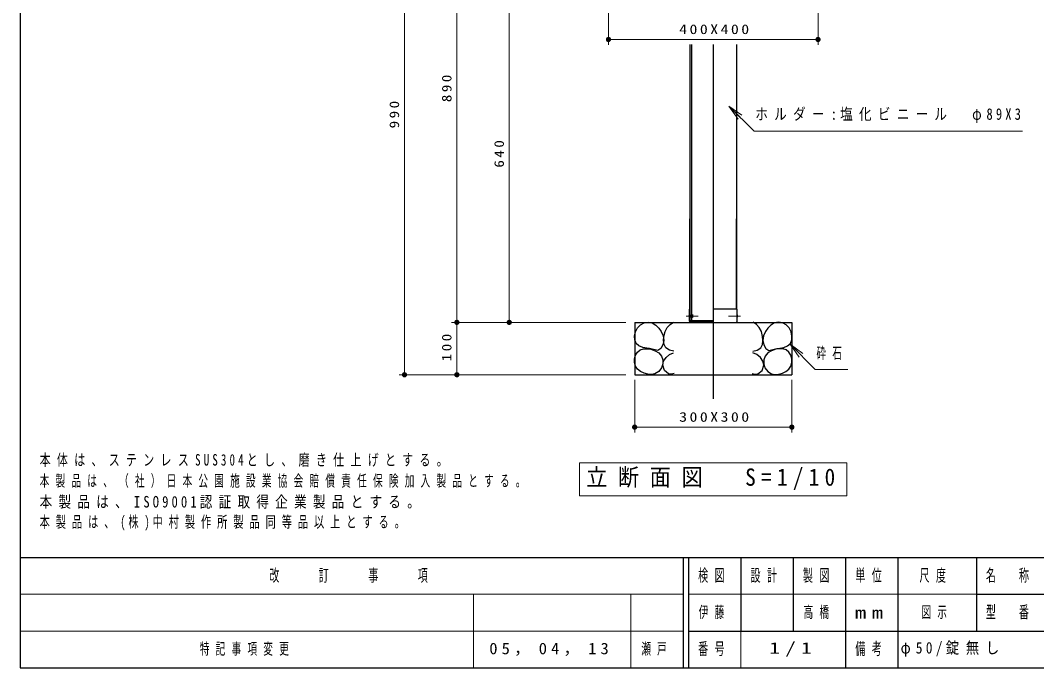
# Model space of a CAD drawing. Units: millimetres on the paper, scale 1:10. Extents: x -365 to 12, y -47 to 257.
# Drawn here: x -365 to -171, y 0 to 123.6 of the extents above; entities that cross this region are included whole.
import ezdxf

# ---------------------------------------------------------------- set-up
doc = ezdxf.new("R2010")
doc.units = ezdxf.units.MM
doc.linetypes.add('USER2', pattern=[6, 3, -1, 1, -1])
doc.layers.add('LY_1', color=3, linetype='Continuous', lineweight=25)
doc.layers.add('LY_2', color=7, linetype='Continuous', lineweight=13)
doc.styles.add('ＭＳ ゴシック', font='')
doc.styles.get('ＭＳ ゴシック').set_extended_font_data('MS Gothic')

# ---------------------------------------------------------------- blocks, each defined once
blk = doc.blocks.new('filled_dot')
at = {"color": 0, "linetype": 'Continuous', "lineweight": -2, "const_width": 1.25}
blk.add_lwpolyline([(-0.625, 0, 1), (0.625, 0, 1)], format="xyb", close=True, dxfattribs=at)

msp = doc.modelspace()

# ---------------------------------------------------------------- linework, layer by layer
at = {"layer": 'LY_1', "color": 7, "lineweight": 13}
for p, q in [((-291.684, 55.912), (-291.684, 154.912)), ((-281.684, 65.912), (-281.684, 154.912)), ((-271.684, 65.912), (-271.684, 129.912)), ((-252.754, 128.912), (-252.754, 118.912)), ((-212.754, 128.912), (-212.754, 118.912)), ((-212.754, 119.912), (-252.754, 119.912)), ((-227.998, 104.73), (-229.766, 107.205)), ((-229.766, 107.205), (-227.291, 105.437)), ((-229.766, 107.205), (-227.645, 105.083)), ((-249.454, 65.912), (-282.684, 65.912)), ((-281.684, 55.912), (-281.684, 65.912)), ((-249.454, 65.912), (-272.684, 65.912)), ((-216.336, 59.28), (-218.104, 61.755)), ((-218.104, 61.755), (-215.629, 59.987)), ((-218.104, 61.755), (-215.983, 59.634)), ((-249.454, 55.912), (-292.684, 55.912)), ((-249.454, 55.912), (-282.684, 55.912)), ((-247.754, 54.912), (-247.754, 44.912)), ((-217.754, 54.912), (-217.754, 44.912)), ((-217.754, 45.912), (-247.754, 45.912)), ((-207.254, 39.124), (-258.254, 39.124)), ((-258.254, 39.124), (-258.254, 32.824)), ((-207.254, 32.824), (-207.254, 39.124)), ((-258.254, 32.824), (-207.254, 32.824))]:
    msp.add_line(p, q, dxfattribs=at)
at = {"layer": 'LY_1'}
for p, q in [((-237.204, 118.951), (-237.204, 67.282)), ((-236.934, 118.951), (-236.934, 67.282)), ((-232.754, 118.951), (-232.754, 51.287)), ((-228.304, 118.951), (-228.304, 68.412)), ((-237.199, 67.279), (-237.199, 85.65)), ((-228.299, 68.414), (-228.299, 85.65)), ((-237.304, 66.112), (-237.304, 68.412)), ((-237.304, 68.412), (-237.204, 68.412)), ((-228.204, 68.412), (-232.754, 68.412)), ((-228.204, 66.112), (-228.204, 68.412)), ((-237.304, 67.282), (-236.894, 67.282)), ((-237.304, 66.952), (-236.894, 66.952)), ((-237.204, 66.952), (-237.204, 66.052)), ((-232.754, 66.192), (-237.204, 66.192)), ((-237.104, 65.992), (-232.754, 65.992)), ((-236.934, 66.952), (-236.934, 66.192)), ((-236.894, 67.282), (-236.694, 67.392)), ((-236.894, 66.952), (-236.694, 66.832)), ((-236.694, 67.392), (-236.694, 66.832)), ((-247.754, 65.912), (-247.754, 55.912)), ((-247.754, 65.912), (-217.754, 65.912)), ((-237.104, 65.912), (-231.504, 65.912)), ((-217.754, 65.912), (-217.754, 55.912)), ((-247.754, 55.912), (-217.754, 55.912))]:
    msp.add_line(p, q, dxfattribs=at)
at = {"layer": 'LY_1', "color": 7, "linetype": 'USER2', "lineweight": 13}
for p, q in [((-237.954, 67.112), (-235.654, 67.112)), ((-227.554, 67.112), (-229.854, 67.112))]:
    msp.add_line(p, q, dxfattribs=at)
at = {"layer": 'LY_1', "color": 7, "lineweight": 13}
for points in [[(-229.766, 107.205), (-224.942, 102.381), (-173.731, 102.381)], [(-218.104, 61.755), (-213.281, 56.932), (-207.07, 56.932)]]:
    msp.add_lwpolyline(points, dxfattribs=at)
at = {"layer": 'LY_1'}
for points in [[(-245.43, 60.973), (-246.201, 61.111), (-246.93, 61.412), (-247.483, 61.9), (-247.754, 62.55), (-247.78, 63.304), (-247.604, 64.074), (-247.217, 64.847), (-246.658, 65.46), (-245.953, 65.846), (-245.186, 65.952), (-244.423, 65.805), (-243.729, 65.408), (-243.155, 64.831), (-242.691, 64.154), (-242.318, 63.34), (-242.208, 62.423), (-242.381, 61.605), (-242.769, 60.909), (-243.336, 60.571), (-243.844, 60.639), (-244.383, 60.812), (-244.907, 60.915)], [(-220.079, 60.973), (-219.307, 61.111), (-218.579, 61.412), (-218.025, 61.9), (-217.754, 62.55), (-217.728, 63.304), (-217.904, 64.074), (-218.291, 64.847), (-218.85, 65.46), (-219.555, 65.846), (-220.322, 65.952), (-221.085, 65.805), (-221.779, 65.408), (-222.354, 64.831), (-222.817, 64.154), (-223.19, 63.34), (-223.3, 62.423), (-223.127, 61.605), (-222.739, 60.909), (-222.172, 60.571), (-221.664, 60.639), (-221.126, 60.812), (-220.601, 60.915)], [(-245.228, 56.021), (-245.954, 56.192), (-246.635, 56.511), (-247.201, 56.987), (-247.573, 57.572), (-247.767, 58.248), (-247.765, 58.96), (-247.564, 59.637), (-247.191, 60.225), (-246.678, 60.651), (-246.057, 60.864), (-245.372, 60.888), (-244.664, 60.772), (-243.859, 60.5), (-243.161, 60.077), (-242.651, 59.484), (-242.402, 58.77), (-242.388, 57.985), (-242.611, 57.229), (-243.146, 56.509), (-243.899, 56.061), (-244.561, 55.952)], [(-220.28, 56.021), (-219.554, 56.192), (-218.874, 56.511), (-218.307, 56.987), (-217.935, 57.572), (-217.741, 58.248), (-217.743, 58.96), (-217.944, 59.637), (-218.317, 60.225), (-218.83, 60.651), (-219.451, 60.864), (-220.136, 60.888), (-220.844, 60.772), (-221.65, 60.5), (-222.347, 60.077), (-222.857, 59.484), (-223.106, 58.77), (-223.12, 57.985), (-222.897, 57.229), (-222.363, 56.509), (-221.609, 56.061), (-220.948, 55.952)]]:
    msp.add_lwpolyline(points, close=True, dxfattribs=at)
for points in [[(-240.276, 60.41), (-241.113, 60.606), (-241.806, 61.054), (-242.136, 61.676), (-242.231, 62.434), (-242.168, 63.228), (-241.946, 64.156), (-241.524, 64.96), (-240.996, 65.505), (-240.356, 65.926)], [(-225.233, 60.41), (-224.395, 60.606), (-223.703, 61.054), (-223.372, 61.676), (-223.277, 62.434), (-223.34, 63.228), (-223.562, 64.156), (-223.984, 64.96), (-224.512, 65.505), (-225.152, 65.926)], [(-240.195, 56.142), (-240.739, 56.041), (-241.282, 56.101), (-242.072, 56.729), (-242.41, 57.712), (-242.237, 58.512), (-241.765, 59.202), (-241.095, 59.763), (-240.316, 60.128)], [(-225.313, 56.142), (-224.769, 56.041), (-224.226, 56.101), (-223.437, 56.729), (-223.099, 57.712), (-223.271, 58.512), (-223.743, 59.202), (-224.413, 59.763), (-225.192, 60.128)]]:
    msp.add_lwpolyline(points, dxfattribs=at)
for centre, radius, start, end in [((-236.899, 67.114), 0.5, 143.13032, 216.86969), ((-237.099, 66.114), 0.2, 179.99998, 270.00003), ((-237.099, 66.114), 0.12, 179.99998, 270.00003), ((-228.399, 66.114), 0.2, 270.00002, 0), ((-228.599, 67.114), 0.5, 323.13028, 36.86972)]:
    msp.add_arc(centre, radius, start, end, dxfattribs=at)
at = {"layer": 'LY_2', "color": 20, "lineweight": 25}
for p, q in [((-365, 257), (-365, 0)), ((-365, 21), (0, 21)), ((-365, 0), (0, 0))]:
    msp.add_line(p, q, dxfattribs=at)
at = {"layer": 'LY_2', "color": 3, "lineweight": 25}
for p, q in [((-238.5, 21), (-238.5, 0)), ((-237.5, 21), (-237.5, 0)), ((-227.5, 21), (-227.5, 7)), ((-217.5, 21), (-217.5, 7)), ((-207.5, 21), (-207.5, 0)), ((-197.5, 21), (-197.5, 7)), ((-182.5, 21), (-182.5, 7)), ((-182.5, 14), (-70, 14)), ((-237.5, 7), (0, 7)), ((-197.5, 7), (-197.5, 0))]:
    msp.add_line(p, q, dxfattribs=at)
at = {"layer": 'LY_2'}
for p, q in [((-365, 14), (-238.5, 14)), ((-278.5, 14), (-278.5, 0)), ((-248.5, 14), (-248.5, 0)), ((-237.5, 14), (-182.5, 14)), ((-365, 7), (-238.5, 7)), ((-227.5, 7), (-227.5, 0))]:
    msp.add_line(p, q, dxfattribs=at)

# ---------------------------------------------------------------- block references
at = {"layer": 'LY_1', "color": 7, "lineweight": 13, "xscale": 0.4, "yscale": 0.4}
for p in [(-252.754, 119.912), (-247.754, 45.912)]:
    msp.add_blockref('filled_dot', p, dxfattribs=at)
for p, rotation in [((-212.754, 119.912), 180), ((-281.684, 65.912), 90), ((-271.684, 65.912), 90), ((-291.684, 55.912), 90), ((-281.684, 55.912), 90), ((-217.754, 45.912), 180)]:
    msp.add_blockref('filled_dot', p, dxfattribs=dict(at, rotation=rotation))

# ---------------------------------------------------------------- texts
at = {"layer": 'LY_1', "color": 7, "style": 'ＭＳ ゴシック'}
for s, insert, char_height, attachment_point in [('\\T1.32;\\W1.2;400X400', (-232.345, 120.912), 1.833, 8), ('\\T1.5;\\W0.8;ホルダー:塩化ビニール\u3000φ89X3', (-224.731, 105.381), 2.199, 4), ('\\T1.64;\\W0.6;砕石', (-213.07, 59.932), 2.199, 4), ('\\T1.32;\\W1.2;300X300', (-232.345, 46.912), 1.833, 8), ('\\T1.57;\\W0.7;本体は、ステンレスSUS304とし、磨き仕上げとする。', (-361.316, 39.548), 2.199, 4), ('\\T1.64;\\W0.6;本製品は、（社）日本公園施設業協会賠償責任保険加入製品とする。', (-361.316, 35.548), 2.199, 4), ('\\T1.5;\\W0.9;立断面図\u3000S=1/10', (-232.754, 35.974), 3.299, 5), ('\\T1.5;\\W0.8;本製品は、ISO9001認証取得企業製品とする。', (-361.316, 31.548), 2.199, 4), ('\\T1.58;\\W0.65;本製品は、(株)中村製作所製品同等品以上とする。', (-361.316, 27.548), 2.199, 4), ('\\T1.64;\\W0.6;伊藤', (-232.5, 10.5), 2.199, 5), ('\\T1.64;\\W0.6;高橋', (-212.5, 10.5), 2.199, 5), ('\\T1.64;\\W0.6;図示', (-190, 10.5), 2.199, 5), ('\\T1.64;\\W0.6;特記事項変更', (-330.75, 3.5), 2.199, 4), ('\\T1.5;\\W1.05;05，04，13', (-275.5, 3.5), 2.199, 4), ('\\T1.64;\\W0.6;瀬戸', (-246.5, 3.5), 2.199, 4), ('\\T1.5;\\W1.35;1/1', (-217.5, 3.5), 2.199, 5), ('\\T1.5;\\W0.85;φ50/錠無し', (-197, 3.5), 2.199, 4)]:
    msp.add_mtext(s, dxfattribs=dict(at, insert=insert, char_height=char_height, attachment_point=attachment_point))
at = {"layer": 'LY_1', "color": 7, "char_height": 1.833, "attachment_point": 8, "rotation": 90, "style": 'ＭＳ ゴシック'}
for s, insert in [('\\T1.33;\\W1.15;890', (-282.684, 110.804)), ('\\T1.33;\\W1.15;990', (-292.684, 105.804)), ('\\T1.33;\\W1.15;640', (-272.684, 98.304)), ('\\T1.33;\\W1.15;100', (-282.684, 61.341))]:
    msp.add_mtext(s, dxfattribs=dict(at, insert=insert))
at = {"layer": 'LY_2', "char_height": 2.346, "attachment_point": 5, "style": 'ＭＳ ゴシック'}
for s, insert in [('\\T1.64;\\W0.6;改\u3000\u3000訂\u3000\u3000事\u3000\u3000項', (-301.75, 17.5)), ('\\T1.64;\\W0.6;検図', (-232.5, 17.5)), ('\\T1.64;\\W0.6;設計', (-222.5, 17.5)), ('\\T1.64;\\W0.6;製図', (-212.5, 17.5)), ('\\T1.64;\\W0.6;単位', (-202.5, 17.5)), ('\\T1.64;\\W0.6;尺度', (-190.25, 17.5)), ('\\T1.64;\\W0.6;名\u3000称', (-176, 17.5)), ('\\T1.64;\\W0.6;型\u3000番', (-176, 10.5)), ('\\T1.5;\\W1.35;mm', (-202.5, 10.5)), ('\\T1.64;\\W0.6;番号', (-232.5, 3.5)), ('\\T1.64;\\W0.6;備考', (-202.5, 3.5))]:
    msp.add_mtext(s, dxfattribs=dict(at, insert=insert))

doc.saveas('drawing.dxf')
